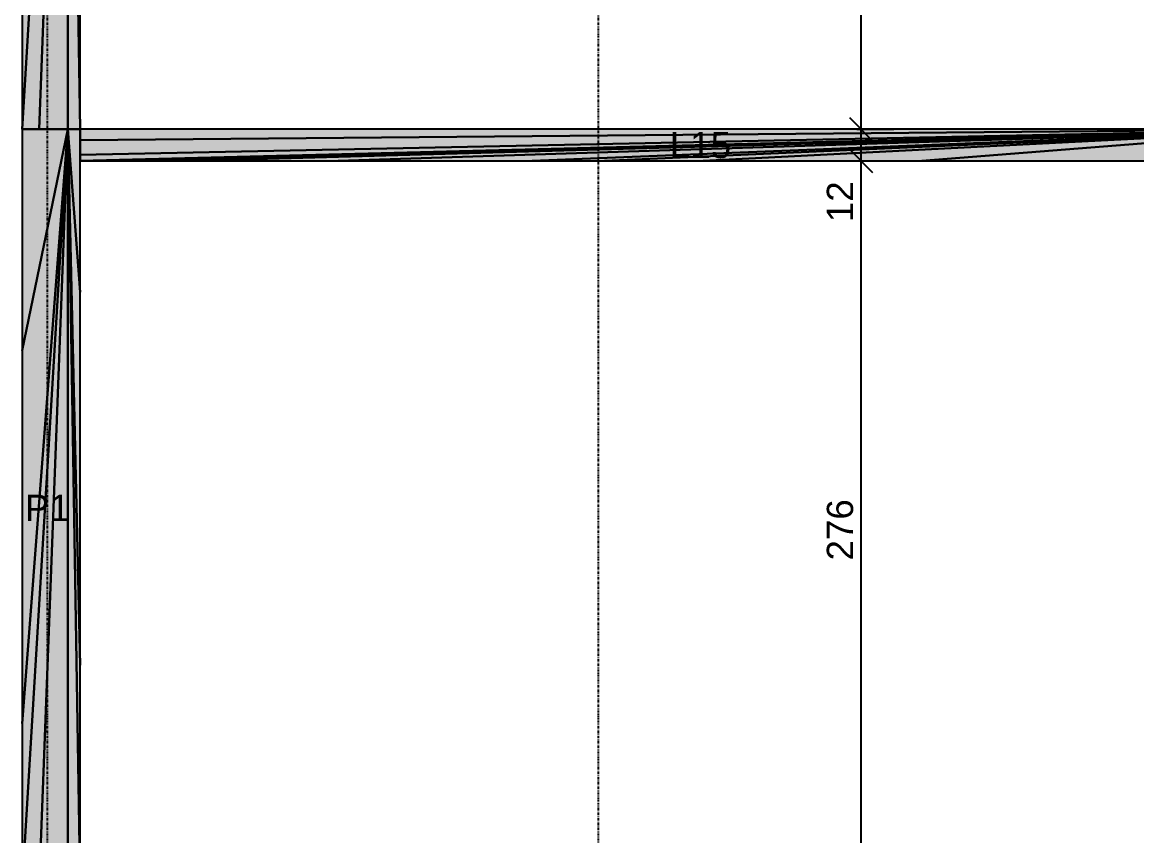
# Model space of a CAD drawing. Extents: x 37185 to 43130, y -8131 to -3926.
# Drawn here: x 38569.3 to 38851.8, y -7583.1 to -7376.8 of the extents above; entities that cross this region are included whole.
import ezdxf

# ---------------------------------------------------------------- set-up
doc = ezdxf.new("R2010")
doc.units = 0
doc.header["$MEASUREMENT"] = 0
doc.linetypes.add('ESTILO_TQS_0004', pattern=[1.12, 0.5, -0.2, 0.01, -0.2, 0.01, -0.2])
for name, color, linetype in [('52', 3, 'CONTINUOUS'), ('70', 160, 'CONTINUOUS'), ('74', 2, 'CONTINUOUS'), ('75', 9, 'CONTINUOUS'), ('96', 252, 'CONTINUOUS')]:
    doc.layers.add(name, color=color, linetype=linetype)
doc.styles.add('TQS_ARIAL', font='arial.ttf')

msp = doc.modelspace()

# ---------------------------------------------------------------- linework, layer by layer
at = {"layer": '52', "linetype": 'Continuous'}
for points in [[(38569.29, -7211.96), (38569.29, -7268.06), (38569.29, -7362.65), (38569.29, -7403.95), (38569.29, -7460.05), (38569.29, -7554.65), (38569.29, -7595.96), (38569.29, -7607.64), (38569.29, -7627.35), (38569.29, -7635.95), (38569.29, -7651.54), (38569.29, -7677.81), (38569.29, -7689.29), (38569.29, -7691.23), (38569.29, -7694.52), (38569.29, -7695.95)], [(38583.96, -7403.96), (38583.96, -7347.86), (38583.96, -7253.26), (38583.96, -7219.96)], [(39615.63, -7403.95), (39602.96, -7403.95), (39530.09, -7403.95), (39359.29, -7403.95), (39335.96, -7403.95), (39257.63, -7403.95), (38915.63, -7403.95), (38913.27, -7403.95), (38902.96, -7403.95), (38899.11, -7403.95), (38583.96, -7403.95)], [(38583.96, -7695.95), (38583.96, -7694.01), (38583.96, -7690.72), (38583.96, -7689.29), (38583.96, -7673.7), (38583.96, -7647.43), (38583.96, -7635.95), (38583.96, -7624.27), (38583.96, -7604.56), (38583.96, -7595.96), (38583.96, -7539.85), (38583.96, -7445.26), (38583.96, -7411.95)], [(38583.96, -7411.95), (38603.46, -7411.95), (38613.4, -7411.95), (38649.42, -7411.95), (38698.56, -7411.95), (38716.92, -7411.95), (38741.96, -7411.95), (38797.37, -7411.95), (38872.96, -7411.95), (38899.11, -7411.95), (38902.96, -7411.95)]]:
    msp.add_lwpolyline(points, dxfattribs=at)
at = {"layer": '70', "linetype": 'ESTILO_TQS_0004'}
for p, q in [((38575.63, -4145.29), (38575.63, -7832.62)), ((38715.29, -4145.29), (38715.29, -7832.62))]:
    msp.add_line(p, q, dxfattribs=at)
at = {"layer": '75', "linetype": 'Continuous'}
for p, q in [((38781.93, -7211.62), (38781.93, -7412.28)), ((38781.93, -7395.62), (38781.93, -7420.28)), ((38778.99, -7401.01), (38784.88, -7406.9)), ((38778.99, -7401.01), (38784.88, -7406.9)), ((38772.53, -7403.95), (38772.53, -7403.95)), ((38772.53, -7403.95), (38772.53, -7403.95)), ((38780.86, -7403.95), (38790.26, -7403.95)), ((38780.86, -7403.95), (38790.26, -7403.95)), ((38781.93, -7403.62), (38781.93, -7604.29)), ((38778.99, -7409.01), (38784.88, -7414.9)), ((38778.99, -7409.01), (38784.88, -7414.9)), ((38769.66, -7411.95), (38769.66, -7411.95)), ((38769.66, -7411.95), (38769.66, -7411.95)), ((38778, -7411.95), (38790.26, -7411.95)), ((38778, -7411.95), (38790.26, -7411.95))]:
    msp.add_line(p, q, dxfattribs=at)
at = {"layer": '96', "linetype": 'Continuous'}
for points in [[(38580.8, -7211.96), (38569.29, -7362.65), (38569.29, -7403.96), (38580.8, -7211.96)], [(38580.8, -7211.96), (38569.29, -7403.96), (38573.58, -7403.96), (38580.8, -7211.96)], [(38580.8, -7211.96), (38573.58, -7403.96), (38580.8, -7403.96), (38580.8, -7211.96)], [(38580.8, -7211.96), (38580.8, -7403.96), (38583.96, -7403.96), (38580.8, -7211.96)], [(38580.8, -7211.96), (38583.96, -7403.96), (38583.96, -7347.86), (38580.8, -7211.96)], [(38580.8, -7403.95), (38569.29, -7403.95), (38569.29, -7460.05), (38580.8, -7403.95)], [(38580.8, -7403.95), (38569.29, -7460.05), (38569.29, -7554.65), (38580.8, -7403.95)], [(38580.8, -7403.95), (38569.29, -7554.65), (38569.29, -7595.96), (38580.8, -7403.95)], [(38580.8, -7403.95), (38569.29, -7595.96), (38573.58, -7595.96), (38580.8, -7403.95)], [(38580.8, -7403.95), (38573.58, -7595.96), (38580.8, -7595.96), (38580.8, -7403.95)], [(38580.8, -7403.95), (38580.8, -7595.96), (38583.96, -7595.96), (38580.8, -7403.95)], [(38580.8, -7403.95), (38583.96, -7595.96), (38583.96, -7539.85), (38580.8, -7403.95)], [(38580.8, -7403.95), (38583.96, -7539.85), (38583.96, -7445.26), (38580.8, -7403.95)], [(38580.8, -7403.95), (38583.96, -7445.26), (38583.96, -7403.95), (38580.8, -7403.95)], [(38899.11, -7403.95), (38583.96, -7403.95), (38583.96, -7406.7), (38899.11, -7403.95)], [(38899.11, -7403.95), (38583.96, -7406.7), (38583.96, -7410.46), (38899.11, -7403.95)], [(38899.11, -7403.95), (38583.96, -7410.46), (38583.96, -7411.95), (38899.11, -7403.95)], [(38899.11, -7403.95), (38583.96, -7411.95), (38603.46, -7411.95), (38899.11, -7403.95)], [(38899.11, -7403.95), (38603.46, -7411.95), (38613.4, -7411.95), (38899.11, -7403.95)], [(38899.11, -7403.95), (38613.4, -7411.95), (38649.42, -7411.95), (38899.11, -7403.95)], [(38899.11, -7403.95), (38649.42, -7411.95), (38698.56, -7411.95), (38899.11, -7403.95)], [(38899.11, -7403.95), (38698.56, -7411.95), (38716.92, -7411.95), (38899.11, -7403.95)], [(38899.11, -7403.95), (38716.92, -7411.95), (38741.96, -7411.95), (38899.11, -7403.95)], [(38899.11, -7403.95), (38741.96, -7411.95), (38797.37, -7411.95), (38899.11, -7403.95)], [(38899.11, -7403.95), (38797.37, -7411.95), (38872.96, -7411.95), (38899.11, -7403.95)]]:
    msp.add_lwpolyline(points, dxfattribs=at)
for points in [[(38580.8, -7211.96), (38569.29, -7362.65), (38569.29, -7403.96)], [(38580.8, -7211.96), (38569.29, -7403.96), (38580.8, -7211.96)], [(38580.8, -7211.96), (38569.29, -7403.96), (38573.58, -7403.96)], [(38580.8, -7211.96), (38573.58, -7403.96), (38580.8, -7211.96)], [(38580.8, -7211.96), (38573.58, -7403.96), (38580.8, -7403.96)], [(38580.8, -7211.96), (38580.8, -7403.96), (38580.8, -7211.96)], [(38580.8, -7211.96), (38580.8, -7403.96), (38583.96, -7403.96)], [(38580.8, -7211.96), (38583.96, -7403.96), (38580.8, -7211.96)], [(38580.8, -7211.96), (38583.96, -7403.96), (38583.96, -7347.86)], [(38580.8, -7403.95), (38569.29, -7403.95), (38569.29, -7460.05)], [(38580.8, -7403.95), (38569.29, -7460.05), (38580.8, -7403.95)], [(38580.8, -7403.95), (38569.29, -7460.05), (38569.29, -7554.65)], [(38580.8, -7403.95), (38569.29, -7554.65), (38580.8, -7403.95)], [(38580.8, -7403.95), (38569.29, -7554.65), (38569.29, -7595.96)], [(38580.8, -7403.95), (38569.29, -7595.96), (38580.8, -7403.95)], [(38580.8, -7403.95), (38569.29, -7595.96), (38573.58, -7595.96)], [(38580.8, -7403.95), (38573.58, -7595.96), (38580.8, -7403.95)], [(38580.8, -7403.95), (38573.58, -7595.96), (38580.8, -7595.96)], [(38580.8, -7403.95), (38580.8, -7595.96), (38580.8, -7403.95)], [(38580.8, -7403.95), (38580.8, -7595.96), (38583.96, -7595.96)], [(38580.8, -7403.95), (38583.96, -7595.96), (38580.8, -7403.95)], [(38580.8, -7403.95), (38583.96, -7595.96), (38583.96, -7539.85)], [(38580.8, -7403.95), (38583.96, -7539.85), (38580.8, -7403.95)], [(38580.8, -7403.95), (38583.96, -7539.85), (38583.96, -7445.26)], [(38580.8, -7403.95), (38583.96, -7445.26), (38580.8, -7403.95)], [(38580.8, -7403.95), (38583.96, -7445.26), (38583.96, -7403.95)], [(38580.8, -7403.95), (38583.96, -7403.95), (38580.8, -7403.95)], [(38899.11, -7403.95), (38583.96, -7403.95), (38583.96, -7406.7)], [(38899.11, -7403.95), (38583.96, -7406.7), (38899.11, -7403.95)], [(38899.11, -7403.95), (38583.96, -7406.7), (38583.96, -7410.46)], [(38899.11, -7403.95), (38583.96, -7410.46), (38899.11, -7403.95)], [(38899.11, -7403.95), (38583.96, -7410.46), (38583.96, -7411.95)], [(38899.11, -7403.95), (38583.96, -7411.95), (38899.11, -7403.95)], [(38899.11, -7403.95), (38583.96, -7411.95), (38603.46, -7411.95)], [(38899.11, -7403.95), (38603.46, -7411.95), (38899.11, -7403.95)], [(38899.11, -7403.95), (38603.46, -7411.95), (38613.4, -7411.95)], [(38899.11, -7403.95), (38613.4, -7411.95), (38899.11, -7403.95)], [(38899.11, -7403.95), (38613.4, -7411.95), (38649.42, -7411.95)], [(38899.11, -7403.95), (38649.42, -7411.95), (38899.11, -7403.95)], [(38899.11, -7403.95), (38649.42, -7411.95), (38698.56, -7411.95)], [(38899.11, -7403.95), (38698.56, -7411.95), (38899.11, -7403.95)], [(38899.11, -7403.95), (38698.56, -7411.95), (38716.92, -7411.95)], [(38899.11, -7403.95), (38716.92, -7411.95), (38899.11, -7403.95)], [(38899.11, -7403.95), (38716.92, -7411.95), (38741.96, -7411.95)], [(38899.11, -7403.95), (38741.96, -7411.95), (38899.11, -7403.95)], [(38899.11, -7403.95), (38741.96, -7411.95), (38797.37, -7411.95)], [(38899.11, -7403.95), (38797.37, -7411.95), (38899.11, -7403.95)], [(38899.11, -7403.95), (38797.37, -7411.95), (38872.96, -7411.95)]]:
    msp.add_solid(points, dxfattribs=at)

# ---------------------------------------------------------------- texts
at = {"layer": '74', "linetype": 'Continuous', "style": 'TQS_ARIAL'}
for s, p in [('L15', (38733.46, -7411.28)), ('P1', (38569.96, -7503.29))]:
    msp.add_text(s, height=6.667, dxfattribs=at).set_placement(p)
at = {"layer": '75', "linetype": 'Continuous', "style": 'TQS_ARIAL'}
for s, p in [('12', (38779.93, -7427.51)), ('276', (38779.93, -7513.29))]:
    msp.add_text(s, height=6.667, rotation=90, dxfattribs=at).set_placement(p)

doc.saveas('drawing.dxf')
